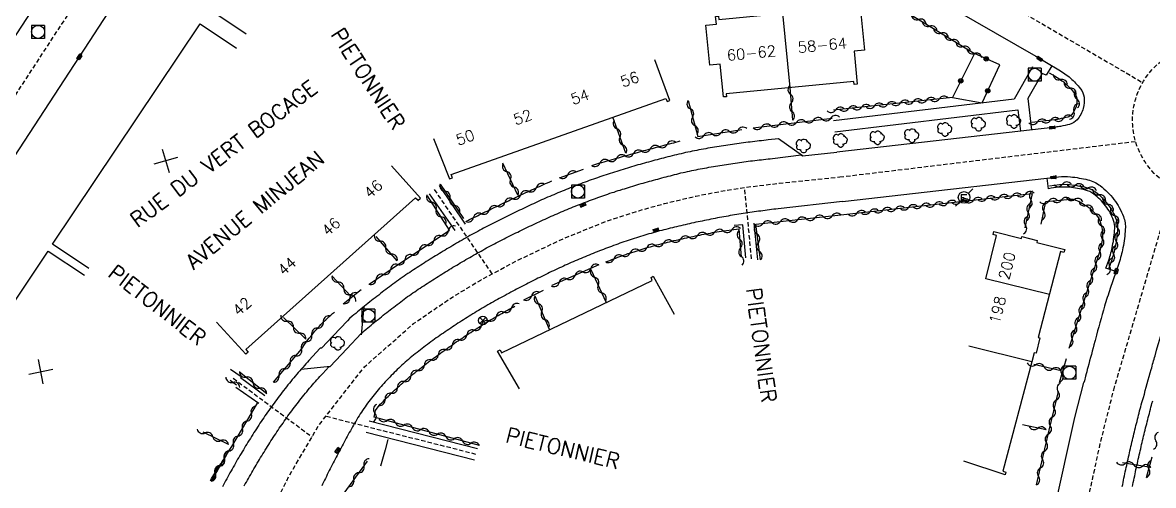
# Model space of a CAD drawing. Header units: millimetres. Extents: x 79000 to 80002, y 144000 to 145000.
# Drawn here: x 79216.1 to 79346.2, y 144782 to 144835.3 of the extents above; entities that cross this region are included whole.
import ezdxf
from ezdxf.enums import TextEntityAlignment as Align

# ---------------------------------------------------------------- set-up
doc = ezdxf.new("R2010")
doc.units = ezdxf.units.MM
doc.linetypes.add('DASHED', pattern=[0.75, 0.5, -0.25])
doc.layers.get('0').update_dxf_attribs({"linetype": 'CONTINUOUS'})
for name, color, linetype in [('W0001', 6, 'DASHED'), ('W0008', 7, 'CONTINUOUS'), ('W0100', 7, 'CONTINUOUS'), ('W0300', 7, 'CONTINUOUS'), ('W0310', 3, 'CONTINUOUS'), ('W0322', 7, 'CONTINUOUS'), ('W0400', 7, 'CONTINUOUS'), ('W0420', 7, 'CONTINUOUS'), ('W0469', 7, 'CONTINUOUS'), ('W0471', 7, 'CONTINUOUS'), ('W0989', 7, 'CONTINUOUS'), ('W0991', 7, 'CONTINUOUS'), ('W1102', 7, 'CONTINUOUS')]:
    doc.layers.add(name, color=color, linetype=linetype)
doc.styles.get("Standard").update_dxf_attribs({"font": 'romans.shx', "width": 0.85})

# ---------------------------------------------------------------- blocks, each defined once
blk = doc.blocks.new('T300')
for p, q in [((-0.8, 0.51), (-0.86, 0.34)), ((-0.86, 0.34), (-0.86, 0.17)), ((-0.86, 0.17), (-0.74, 0.06)), ((-0.69, 0.63), (-0.8, 0.51)), ((-0.8, -0.06), (-0.74, 0.06)), ((-0.74, 0.06), (-0.69, 0.11)), ((-0.57, 0.69), (-0.69, 0.63)), ((-0.46, 0.69), (-0.57, 0.69)), ((-0.29, 0.63), (-0.46, 0.69)), ((-0.29, 0.63), (-0.17, 0.74)), ((-0.23, 0.57), (-0.29, 0.63)), ((-0.17, 0.74), (-0.06, 0.8)), ((-0.06, 0.8), (0.06, 0.8)), ((0.06, 0.8), (0.23, 0.74)), ((0.23, 0.74), (0.34, 0.63)), ((0.34, 0.63), (0.4, 0.51)), ((0.46, 0.46), (0.34, 0.46)), ((0.4, 0.51), (0.4, 0.46)), ((0.57, 0.4), (0.46, 0.46)), ((0.57, 0.4), (0.69, 0.29)), ((0.69, 0.29), (0.74, 0.17)), ((0.74, 0.06), (0.69, -0.17)), ((0.74, 0.17), (0.74, 0.06)), ((-0.8, -0.17), (-0.8, -0.06)), ((-0.8, -0.23), (-0.8, -0.17)), ((-0.74, -0.34), (-0.8, -0.23)), ((-0.69, -0.4), (-0.74, -0.34)), ((-0.51, -0.46), (-0.69, -0.4)), ((-0.4, -0.46), (-0.51, -0.46)), ((-0.4, -0.46), (-0.34, -0.46)), ((-0.34, -0.46), (-0.34, -0.4)), ((-0.34, -0.51), (-0.34, -0.46)), ((-0.29, -0.63), (-0.34, -0.51)), ((-0.17, -0.74), (-0.29, -0.63)), ((-0.06, -0.8), (-0.17, -0.74)), ((0.06, -0.8), (-0.06, -0.8)), ((0.17, -0.74), (0.06, -0.8)), ((0.23, -0.69), (0.17, -0.74)), ((0.29, -0.46), (0.23, -0.46)), ((0.29, -0.63), (0.23, -0.69)), ((0.46, -0.4), (0.29, -0.46)), ((0.34, -0.51), (0.29, -0.63)), ((0.34, -0.51), (0.34, -0.46)), ((0.57, -0.34), (0.46, -0.4)), ((0.63, -0.29), (0.57, -0.34)), ((0.69, -0.17), (0.63, -0.29))]:
    blk.add_line(p, q)
blk = doc.blocks.new('T420')
for p, q in [((0.75, 0.75), (-0.75, 0.75)), ((-0.75, 0.75), (-0.75, -0.75)), ((0.75, 0.75), (0.75, -0.75)), ((0.75, -0.75), (-0.75, -0.75))]:
    blk.add_line(p, q)
blk.add_ellipse((0, 0), major_axis=(-0.53, 0.53), ratio=1, start_param=3.926991, end_param=10.210176)
blk = doc.blocks.new('T400')
for p, q in [((-0.15, 0.3), (0.15, 0.3)), ((-0.15, -0.25), (-0.15, 0.3)), ((-0.15, 0.15), (0.15, 0.15)), ((-0.15, 0), (0.15, 0)), ((0.15, 0.3), (0.15, -0.25)), ((-0.15, -0.15), (0.15, -0.15)), ((-0.15, -0.25), (-0.15, -0.3)), ((-0.15, -0.3), (0.15, -0.3)), ((0.15, -0.3), (0.15, -0.25))]:
    blk.add_line(p, q)
blk = doc.blocks.new('t310o')
at = {"color": 0, "linetype": 'Continuous'}
for centre, start, end in [((-0.5, 0.38), 216.8699, 323.1304), ((0.5, -0.37), 36.8699, 143.1303)]:
    blk.add_arc(centre, 0.625, start, end, dxfattribs=at)
blk = doc.blocks.new('t322o')
at = {"color": 0, "linetype": 'Continuous'}
for radius in [0.25, 0.15]:
    blk.add_circle((0, 0), radius, dxfattribs=at)
blk = doc.blocks.new('T471')
for p, q in [((-0.333334, 0.333334), (-0.333334, -0.333334)), ((-0.333334, 0.333334), (0.333334, 0.333334)), ((-0.333334, 0), (0, 0)), ((0.500001, 0.500001), (1.000002, 1.000002)), ((-0.500001, -0.500001), (-1.000002, -1.000002)), ((-0.333334, -0.333334), (0.333334, -0.333334))]:
    blk.add_line(p, q)
blk.add_ellipse((0, 0), major_axis=(0.471405, 0.471405), ratio=1, start_param=5.4977871438, end_param=11.780972451)
blk = doc.blocks.new('t991o')
at = {"color": 0, "linetype": 'Continuous'}
for p, q in [((-1, 1), (1, -1)), ((-1, -1), (1, 1))]:
    blk.add_line(p, q, dxfattribs=at)
blk = doc.blocks.new('T469')
at = {"color": 0, "linetype": 'Continuous', "flags": 128}
for points in [[(-0.35, 0.35), (0.35, -0.35)], [(-0.35, -0.35), (0.35, 0.35)]]:
    blk.add_lwpolyline(points, dxfattribs=at)
at = {"color": 0, "linetype": 'Continuous'}
blk.add_circle((0, 0), 0.5, dxfattribs=at)

msp = doc.modelspace()

# ---------------------------------------------------------------- linework, layer by layer
at = {"layer": 'W0001', "flags": 128}
for points in [[(79037.53, 145000), (79047.6, 144995.46), (79060.7, 144989.26), (79074.22, 144982.41), (79087.14, 144975.33), (79106.09, 144965.33), (79124.15, 144955.95), (79132.71, 144951.67), (79143.51, 144945.92), (79154.76, 144939.46), (79168.75, 144931.58), (79173.26, 144928.84), (79177.78, 144924.68), (79179.99, 144922.64), (79186.37, 144919.28), (79232.36, 144893.3), (79298.48, 144855.44), (79317.96, 144844.2), (79344.94, 144828.42)], [(79310.09, 144817.55), (79344.12, 144821.65)], [(79332.55, 144666.84), (79302.42, 144670.69), (79297.67, 144671.22), (79292.64, 144672.11), (79288.87, 144673.08), (79284.94, 144674.27), (79281.65, 144675.47), (79277.13, 144677.44), (79273.36, 144679.48), (79268.93, 144682.32), (79264.32, 144685.59), (79261.35, 144687.92), (79259.1, 144689.88), (79256.87, 144691.99), (79254.14, 144694.82), (79251.93, 144697.77), (79250.84, 144699.29), (79249.49, 144701.21), (79247.09, 144705.63), (79245.5, 144708.74), (79244.31, 144711.27), (79243.29, 144713.6), (79241.87, 144717.02), (79240.58, 144720.4), (79239.5, 144723.53), (79238.72, 144726.04), (79237.77, 144729.69), (79237.1, 144734.04), (79236.6, 144737.91), (79236.29, 144741.6), (79236.31, 144748.15), (79236.83, 144755.13), (79237.74, 144759.95), (79240.23, 144768.73), (79243.23, 144776.11), (79246.73, 144783.05), (79250.17, 144788.94), (79255.44, 144795.68), (79261.07, 144800.67), (79265.38, 144803.61), (79268.8, 144805.68), (79273, 144807.93), (79278.29, 144810.45), (79283.18, 144812.42), (79286.99, 144813.67), (79289.96, 144814.49), (79293.56, 144815.35), (79296.29, 144815.88), (79300.04, 144816.46), (79303.15, 144816.83), (79310.09, 144817.55)], [(79263.46, 144816.09), (79270.1, 144806.38)], [(79299.96, 144808.12), (79299.16, 144816.33)], [(79341.61, 144793.03), (79348.45, 144816.35)], [(79240.34, 144794.37), (79249.4, 144787.63)], [(79347.16, 144651.29), (79347.56, 144646.41), (79347.56, 144646.33), (79347.55, 144646.13), (79347.55, 144645.93), (79347.54, 144645.74), (79347.53, 144645.54), (79347.51, 144645.35), (79347.49, 144645.15), (79347.47, 144644.96), (79347.45, 144644.76), (79347.42, 144644.57), (79347.39, 144644.37), (79347.35, 144644.17), (79347.31, 144643.96), (79347.27, 144643.74), (79347.23, 144643.54), (79347.19, 144643.34), (79347.14, 144643.16), (79347.1, 144642.99), (79347.05, 144642.83), (79347.01, 144642.68), (79346.96, 144642.54), (79346.91, 144642.4), (79346.86, 144642.28), (79346.81, 144642.16), (79346.74, 144642.02), (79346.67, 144641.88), (79346.6, 144641.74), (79346.52, 144641.61), (79346.44, 144641.48), (79346.35, 144641.35), (79346.26, 144641.22), (79346.17, 144641.09), (79346.07, 144640.97), (79345.97, 144640.85), (79345.87, 144640.73), (79345.65, 144640.49), (79344.34, 144638.86), (79344.18, 144638.67), (79343.95, 144638.38), (79343.72, 144638.07), (79343.51, 144637.76), (79343.31, 144637.45), (79343.12, 144637.12), (79342.94, 144636.79), (79342.78, 144636.45), (79342.63, 144636.1), (79342.49, 144635.75), (79342.36, 144635.39), (79342.25, 144635.03), (79342.14, 144634.63), (79342.06, 144634.23), (79341.98, 144633.81), (79341.93, 144633.4), (79341.85, 144632.35), (79341.71, 144632.95), (79341.61, 144633.31), (79341.49, 144633.67), (79341.37, 144634.02), (79341.23, 144634.37), (79341.08, 144634.71), (79340.91, 144635.05), (79340.74, 144635.38), (79340.55, 144635.7), (79340.35, 144636.01), (79340.15, 144636.32), (79339.93, 144636.61), (79339.71, 144636.9), (79339.47, 144637.18), (79339.22, 144637.46), (79338.97, 144637.72), (79338.71, 144637.98), (79338.43, 144638.23), (79338.25, 144638.38), (79336.81, 144639.71), (79336.64, 144639.87), (79336.5, 144640), (79336.36, 144640.14), (79336.22, 144640.28), (79336.09, 144640.42), (79335.96, 144640.57), (79335.83, 144640.71), (79335.71, 144640.86), (79335.58, 144641.01), (79335.46, 144641.17), (79335.35, 144641.32), (79335.23, 144641.49), (79335.11, 144641.65), (79335, 144641.82), (79334.89, 144641.99), (79334.79, 144642.15), (79334.69, 144642.31), (79334.6, 144642.46), (79334.52, 144642.62), (79334.44, 144642.77), (79334.37, 144642.91), (79334.3, 144643.06), (79334.24, 144643.2), (79334.19, 144643.34), (79334.13, 144643.49), (79334.09, 144643.63), (79334.04, 144643.78), (79334, 144643.93), (79333.96, 144644.08), (79333.93, 144644.23), (79333.9, 144644.39), (79333.87, 144644.54), (79333.85, 144644.69), (79333.83, 144644.85), (79333.81, 144645), (79333.79, 144645.25), (79332.35, 144659.53), (79332.36, 144665.3), (79332.5, 144666.68), (79332.77, 144667.47), (79333.07, 144667.97), (79333.61, 144668.81), (79337.74, 144675.65), (79337.11, 144682.43), (79336.63, 144687.43), (79336.05, 144693.43), (79335.67, 144697.46), (79335.42, 144700.71), (79335.17, 144704.4), (79334.96, 144707.9), (79334.77, 144711.4), (79334.52, 144716.97), (79334.32, 144723.66), (79334.22, 144730.77), (79334.22, 144732.12), (79334.14, 144739.35), (79334.64, 144745.54), (79335.19, 144754.35), (79335.61, 144758.41), (79336.41, 144765.11), (79336.92, 144769.02), (79337.56, 144773.62), (79338.19, 144777.84), (79338.87, 144781.38), (79340.12, 144787.09), (79341.61, 144793.03)], [(79268.26, 144785.61), (79250.98, 144789.98)]]:
    msp.add_lwpolyline(points, dxfattribs=at)
at = {"layer": 'W0001'}
msp.add_lwpolyline([(79207.09, 144814.39), (79221.08, 144835.85), (79233.74, 144855.27)], dxfattribs=at)
at = {"layer": 'W0001', "flags": 128}
msp.add_lwpolyline([(79348.75, 144816.2, -1), (79356.22, 144831.93, -1), (79348.75, 144816.2, -1)], format="xyb", dxfattribs=at)
at = {"layer": 'W0008', "flags": 128}
for points in [[(79260.79, 144873.05), (79294.96, 144853.15), (79332.66, 144831.45), (79335.31, 144829.88, -0.046981), (79336.63, 144828.93, -0.045476), (79337.78, 144827.71, -0.133075), (79338.2, 144826.75, -0.106092), (79338.1, 144825.44, -0.106039), (79337.4, 144824.14, -0.157974), (79336.54, 144823.61, -0.010695), (79335.5, 144823.38, -0.020254), (79334.94, 144823.29), (79309.77, 144820.4)], [(79310.41, 144814.71), (79335.25, 144817.56, -0.053679), (79336.63, 144817.57, -0.03604), (79338.65, 144817.22, -0.100645), (79340.05, 144816.55, -0.069787), (79341.63, 144814.97, -0.069977), (79342.73, 144812.99, -0.109307), (79342.94, 144811.54, -0.030139), (79342.67, 144809.41, -0.034608), (79342.19, 144807.59), (79341.21, 144804.7, 0.010536), (79340.56, 144802.67, 0.005676), (79339.5, 144798.87, 0.000604), (79339.43, 144798.61, 0.000053), (79338.64, 144795.63, 0.001982), (79338.37, 144794.61, 0.000342), (79338.19, 144793.9, 0.000342)], [(79345.02, 144792.15, -0.001187), (79345.92, 144795.39, -0.002437), (79346.36, 144796.97, -0.000156), (79347.84, 144802.09, -0.001425)]]:
    msp.add_lwpolyline(points, format="xyb", dxfattribs=at)
at = {"layer": 'W0008'}
for points in [[(79210.54, 144826.56), (79230.73, 144857.52)], [(79212.29, 144815.48), (79222.65, 144831.38), (79236.74, 144853.02)], [(79334.5, 144830.36), (79333.85, 144829.26), (79333.38, 144829.48), (79331.72, 144826.6), (79332.16, 144822.97)], [(79309.52, 144822.75), (79330.57, 144825.3), (79330.87, 144822.82)]]:
    msp.add_lwpolyline(points, dxfattribs=at)
at = {"layer": 'W0008', "flags": 128}
for points in [[(79332.28, 144830.23), (79330.17, 144826.52), (79309.37, 144824.01)], [(79305.81, 144819.98), (79303.04, 144821.93), (79301.88, 144821.81), (79301.62, 144821.78), (79301.36, 144821.75), (79301.1, 144821.73), (79300.84, 144821.7), (79300.59, 144821.67), (79300.33, 144821.64), (79300.07, 144821.61), (79299.81, 144821.57), (79299.56, 144821.54), (79299.3, 144821.51), (79299.04, 144821.47), (79298.78, 144821.44), (79298.53, 144821.41), (79298.27, 144821.37), (79298.01, 144821.33), (79297.75, 144821.3), (79297.5, 144821.26), (79297.24, 144821.22), (79296.98, 144821.18), (79296.73, 144821.14), (79296.47, 144821.1), (79296.22, 144821.06), (79295.96, 144821.02), (79295.7, 144820.98), (79295.45, 144820.93), (79295.19, 144820.89), (79294.93, 144820.85), (79294.68, 144820.8), (79294.42, 144820.76), (79294.17, 144820.71), (79293.91, 144820.66), (79293.65, 144820.61), (79293.4, 144820.56), (79293.14, 144820.51), (79292.88, 144820.46), (79292.62, 144820.4), (79292.37, 144820.35), (79292.11, 144820.29), (79291.85, 144820.23), (79291.59, 144820.18), (79291.33, 144820.11), (79291.08, 144820.05), (79290.82, 144819.99), (79290.56, 144819.92), (79290.32, 144819.86), (79290.07, 144819.79), (79289.83, 144819.73), (79289.58, 144819.67), (79289.34, 144819.6), (79289.09, 144819.54), (79288.85, 144819.47), (79288.6, 144819.4), (79288.36, 144819.34), (79288.11, 144819.27), (79287.87, 144819.2), (79287.63, 144819.14), (79287.38, 144819.07), (79287.14, 144819), (79286.89, 144818.93), (79286.65, 144818.86), (79286.4, 144818.79), (79286.16, 144818.72), (79285.91, 144818.64), (79285.67, 144818.57), (79285.42, 144818.5), (79285.18, 144818.42), (79284.94, 144818.35), (79284.69, 144818.27), (79284.45, 144818.2), (79284.2, 144818.12), (79283.96, 144818.04), (79283.71, 144817.96), (79283.47, 144817.88), (79283.23, 144817.8), (79282.98, 144817.72), (79282.74, 144817.64), (79282.5, 144817.56), (79282.25, 144817.47), (79282.01, 144817.39), (79281.77, 144817.3), (79281.52, 144817.22), (79281.28, 144817.13), (79281.04, 144817.04), (79280.8, 144816.95), (79280.55, 144816.86), (79280.31, 144816.77), (79280.07, 144816.67), (79279.83, 144816.58), (79279.59, 144816.49), (79279.35, 144816.39), (79279.11, 144816.3), (79278.87, 144816.2), (79278.63, 144816.11), (79278.4, 144816.01), (79278.16, 144815.91), (79277.92, 144815.81), (79277.68, 144815.71), (79277.45, 144815.61), (79277.21, 144815.51), (79276.97, 144815.41), (79276.74, 144815.31), (79276.5, 144815.21), (79276.27, 144815.1), (79276.03, 144815), (79275.8, 144814.9), (79275.57, 144814.79), (79275.33, 144814.69), (79275.1, 144814.58), (79274.87, 144814.47), (79274.63, 144814.37), (79274.4, 144814.26), (79274.17, 144814.15), (79273.94, 144814.04), (79273.71, 144813.93), (79273.48, 144813.82), (79273.25, 144813.71), (79273.02, 144813.6), (79272.79, 144813.49), (79272.56, 144813.38), (79272.33, 144813.27), (79272.1, 144813.15), (79271.87, 144813.04), (79271.64, 144812.93), (79271.41, 144812.81), (79271.18, 144812.7), (79270.96, 144812.58), (79270.73, 144812.47), (79270.5, 144812.35), (79270.28, 144812.23), (79270.05, 144812.12), (79269.82, 144812), (79269.6, 144811.88), (79269.37, 144811.76), (79269.14, 144811.65), (79268.92, 144811.53), (79268.69, 144811.41), (79268.47, 144811.29), (79268.24, 144811.16), (79268.02, 144811.04), (79267.79, 144810.92), (79267.57, 144810.8), (79267.34, 144810.67), (79267.12, 144810.55), (79266.9, 144810.42), (79266.68, 144810.29), (79266.46, 144810.17), (79266.24, 144810.04), (79266.02, 144809.91), (79265.8, 144809.78), (79265.58, 144809.65), (79265.36, 144809.52), (79265.14, 144809.39), (79264.92, 144809.26), (79264.7, 144809.13), (79264.49, 144809), (79264.27, 144808.87), (79264.05, 144808.74), (79263.84, 144808.6), (79263.62, 144808.47), (79263.41, 144808.34), (79263.19, 144808.2), (79262.98, 144808.07), (79262.76, 144807.93), (79262.55, 144807.8), (79262.34, 144807.66), (79262.12, 144807.53), (79261.91, 144807.39), (79261.7, 144807.25), (79261.49, 144807.12), (79261.28, 144806.98), (79261.06, 144806.84), (79260.85, 144806.7), (79260.64, 144806.57), (79260.43, 144806.43), (79260.21, 144806.28), (79259.99, 144806.13), (79259.77, 144805.98), (79259.55, 144805.83), (79259.34, 144805.67), (79259.13, 144805.52), (79258.92, 144805.37), (79258.71, 144805.22), (79258.5, 144805.06), (79258.3, 144804.91), (79258.1, 144804.76), (79257.89, 144804.6), (79257.68, 144804.44), (79257.48, 144804.28), (79257.27, 144804.12), (79257.07, 144803.96), (79256.86, 144803.8), (79256.66, 144803.64), (79256.45, 144803.48), (79256.25, 144803.32), (79256.04, 144803.16), (79255.84, 144803), (79255.64, 144802.83), (79255.43, 144802.67), (79255.23, 144802.51), (79255.03, 144802.34), (79254.83, 144802.18), (79254.63, 144802.01), (79254.43, 144801.84), (79254.23, 144801.68), (79254.03, 144801.51), (79253.72, 144801.25), (79253.49, 144801), (79251.82, 144799.25), (79250.51, 144797.84), (79250.34, 144797.83), (79249.05, 144796.41), (79248.88, 144796.22), (79248.7, 144796.03), (79248.52, 144795.83), (79248.35, 144795.63), (79248.17, 144795.43), (79247.99, 144795.23), (79247.82, 144795.03), (79247.65, 144794.83), (79247.47, 144794.63), (79247.3, 144794.42), (79247.13, 144794.22), (79246.96, 144794.01), (79246.8, 144793.81), (79246.63, 144793.6), (79246.46, 144793.39), (79246.3, 144793.18), (79246.13, 144792.97), (79245.97, 144792.76), (79245.81, 144792.55), (79245.65, 144792.34), (79245.5, 144792.14), (79245.34, 144791.93), (79245.19, 144791.72), (79245.04, 144791.51), (79244.88, 144791.31), (79244.73, 144791.1), (79244.58, 144790.89), (79244.43, 144790.67), (79244.29, 144790.46), (79244.14, 144790.25), (79243.99, 144790.04), (79243.85, 144789.83), (79243.7, 144789.61), (79243.56, 144789.4), (79243.42, 144789.19), (79243.28, 144788.97), (79243.14, 144788.76), (79243, 144788.54), (79242.86, 144788.32), (79242.72, 144788.11), (79242.58, 144787.89), (79242.45, 144787.67), (79242.31, 144787.45), (79242.17, 144787.24), (79242.04, 144787.02), (79241.91, 144786.8), (79241.77, 144786.58), (79241.64, 144786.36), (79241.51, 144786.14), (79241.37, 144785.92), (79241.24, 144785.7), (79241.11, 144785.48), (79240.98, 144785.26), (79240.85, 144785.04), (79240.72, 144784.81), (79240.59, 144784.59), (79240.47, 144784.37), (79240.34, 144784.14), (79240.21, 144783.92), (79240.09, 144783.7), (79239.96, 144783.47), (79239.84, 144783.25), (79239.71, 144783.02), (79239.59, 144782.8), (79239.46, 144782.57), (79239.34, 144782.35), (79239.22, 144782.12), (79239.1, 144781.89)], [(79241.61, 144781.98), (79241.73, 144782.2), (79241.85, 144782.42), (79241.98, 144782.64), (79242.1, 144782.85), (79242.22, 144783.07), (79242.35, 144783.29), (79242.47, 144783.51), (79242.6, 144783.73), (79242.72, 144783.94), (79242.85, 144784.16), (79242.98, 144784.38), (79243.11, 144784.59), (79243.23, 144784.81), (79243.36, 144785.02), (79243.49, 144785.24), (79243.62, 144785.45), (79243.75, 144785.67), (79243.89, 144785.88), (79244.02, 144786.1), (79244.15, 144786.31), (79244.28, 144786.52), (79244.42, 144786.73), (79244.55, 144786.94), (79244.68, 144787.15), (79244.82, 144787.36), (79244.95, 144787.57), (79245.09, 144787.78), (79245.23, 144787.99), (79245.36, 144788.2), (79245.5, 144788.4), (79245.64, 144788.61), (79245.78, 144788.82), (79245.92, 144789.02), (79246.07, 144789.22), (79246.21, 144789.43), (79246.35, 144789.63), (79246.5, 144789.83), (79246.64, 144790.04), (79246.79, 144790.24), (79246.93, 144790.44), (79247.08, 144790.64), (79247.23, 144790.84), (79247.38, 144791.04), (79247.53, 144791.24), (79247.69, 144791.44), (79247.84, 144791.64), (79248, 144791.84), (79248.16, 144792.04), (79248.32, 144792.24), (79248.48, 144792.44), (79248.64, 144792.64), (79248.8, 144792.83), (79248.96, 144793.03), (79249.13, 144793.23), (79249.29, 144793.42), (79249.46, 144793.61), (79249.63, 144793.81), (79249.8, 144794), (79249.97, 144794.19), (79250.14, 144794.38), (79250.31, 144794.57), (79250.48, 144794.76), (79250.65, 144794.94), (79251.34, 144795.7), (79251.48, 144795.71), (79253.39, 144797.76), (79255.07, 144799.52), (79255.23, 144799.69), (79255.42, 144799.85), (79255.62, 144800.01), (79255.81, 144800.18), (79256.01, 144800.34), (79256.21, 144800.5), (79256.4, 144800.66), (79256.6, 144800.82), (79256.8, 144800.99), (79257, 144801.15), (79257.2, 144801.31), (79257.39, 144801.46), (79257.59, 144801.62), (79257.79, 144801.78), (79257.99, 144801.94), (79258.19, 144802.1), (79258.4, 144802.25), (79258.6, 144802.41), (79258.8, 144802.56), (79259, 144802.72), (79259.2, 144802.87), (79259.41, 144803.03), (79259.6, 144803.18), (79259.8, 144803.33), (79260, 144803.47), (79260.2, 144803.62), (79260.4, 144803.77), (79260.6, 144803.91), (79260.8, 144804.06), (79261.01, 144804.2), (79261.21, 144804.34), (79261.42, 144804.48), (79261.62, 144804.62), (79261.83, 144804.75), (79262.04, 144804.89), (79262.25, 144805.03), (79262.46, 144805.16), (79262.66, 144805.3), (79262.87, 144805.43), (79263.08, 144805.57), (79263.29, 144805.7), (79263.5, 144805.83), (79263.71, 144805.97), (79263.92, 144806.1), (79264.13, 144806.23), (79264.34, 144806.37), (79264.55, 144806.5), (79264.76, 144806.63), (79264.98, 144806.76), (79265.19, 144806.89), (79265.4, 144807.02), (79265.61, 144807.15), (79265.82, 144807.28), (79266.04, 144807.41), (79266.25, 144807.53), (79266.46, 144807.66), (79266.68, 144807.79), (79266.89, 144807.91), (79267.11, 144808.04), (79267.32, 144808.16), (79267.54, 144808.29), (79267.75, 144808.41), (79267.97, 144808.54), (79268.19, 144808.66), (79268.4, 144808.78), (79268.62, 144808.9), (79268.84, 144809.02), (79269.06, 144809.14), (79269.27, 144809.26), (79269.49, 144809.38), (79269.71, 144809.49), (79269.93, 144809.61), (79270.15, 144809.73), (79270.38, 144809.85), (79270.6, 144809.96), (79270.82, 144810.08), (79271.04, 144810.19), (79271.27, 144810.31), (79271.49, 144810.42), (79271.71, 144810.54), (79271.94, 144810.65), (79272.16, 144810.76), (79272.38, 144810.88), (79272.61, 144810.99), (79272.83, 144811.1), (79273.06, 144811.21), (79273.28, 144811.32), (79273.51, 144811.43), (79273.73, 144811.54), (79273.96, 144811.65), (79274.18, 144811.76), (79274.41, 144811.87), (79274.64, 144811.97), (79274.86, 144812.08), (79275.09, 144812.19), (79275.32, 144812.29), (79275.54, 144812.4), (79275.77, 144812.5), (79276, 144812.61), (79276.23, 144812.71), (79276.46, 144812.81), (79276.68, 144812.92), (79276.91, 144813.02), (79277.14, 144813.12), (79277.37, 144813.22), (79277.6, 144813.32), (79277.83, 144813.42), (79278.06, 144813.52), (79278.29, 144813.62), (79278.52, 144813.71), (79278.75, 144813.81), (79278.99, 144813.91), (79279.22, 144814), (79279.45, 144814.1), (79279.68, 144814.19), (79279.92, 144814.29), (79280.15, 144814.38), (79280.38, 144814.47), (79280.62, 144814.56), (79280.85, 144814.65), (79281.08, 144814.74), (79281.32, 144814.83), (79281.55, 144814.92), (79281.79, 144815.01), (79282.02, 144815.09), (79282.26, 144815.18), (79282.49, 144815.26), (79282.73, 144815.34), (79282.96, 144815.43), (79283.2, 144815.51), (79283.44, 144815.59), (79283.67, 144815.67), (79283.91, 144815.75), (79284.15, 144815.82), (79284.38, 144815.9), (79284.62, 144815.98), (79284.86, 144816.05), (79285.1, 144816.13), (79285.33, 144816.2), (79285.57, 144816.28), (79285.81, 144816.35), (79286.05, 144816.42), (79286.29, 144816.49), (79286.53, 144816.57), (79286.77, 144816.64), (79287.01, 144816.71), (79287.25, 144816.78), (79287.49, 144816.84), (79287.73, 144816.91), (79287.97, 144816.98), (79288.21, 144817.05), (79288.45, 144817.11), (79288.69, 144817.18), (79288.93, 144817.25), (79289.17, 144817.31), (79289.41, 144817.38), (79289.65, 144817.44), (79289.89, 144817.51), (79290.14, 144817.57), (79290.38, 144817.63), (79290.62, 144817.7), (79290.86, 144817.76), (79291.1, 144817.82), (79291.35, 144817.89), (79291.59, 144817.95), (79291.84, 144818.01), (79292.09, 144818.06), (79292.33, 144818.12), (79292.58, 144818.18), (79292.82, 144818.23), (79293.07, 144818.28), (79293.32, 144818.34), (79293.57, 144818.39), (79293.81, 144818.44), (79294.06, 144818.48), (79294.31, 144818.53), (79294.56, 144818.58), (79294.81, 144818.62), (79295.06, 144818.67), (79295.31, 144818.71), (79295.56, 144818.75), (79295.81, 144818.8), (79296.06, 144818.84), (79296.31, 144818.88), (79296.56, 144818.92), (79296.81, 144818.96), (79297.06, 144819), (79297.31, 144819.04), (79297.56, 144819.08), (79297.82, 144819.11), (79298.07, 144819.15), (79298.32, 144819.19), (79298.57, 144819.22), (79298.82, 144819.26), (79299.07, 144819.29), (79299.32, 144819.33), (79299.58, 144819.36), (79299.83, 144819.39), (79300.08, 144819.42), (79300.33, 144819.45), (79300.59, 144819.49), (79300.84, 144819.51), (79301.09, 144819.54), (79301.34, 144819.57), (79301.59, 144819.6), (79301.85, 144819.63), (79302.1, 144819.65), (79302.35, 144819.68), (79305.66, 144820.09), (79305.81, 144819.98), (79309.77, 144820.4)], [(79264.01, 144816.57), (79267.03, 144812.1)], [(79310.41, 144814.71), (79303.01, 144813.89), (79302.76, 144813.86), (79302.51, 144813.83), (79302.26, 144813.8), (79302.01, 144813.77), (79301.76, 144813.73), (79301.51, 144813.7), (79301.26, 144813.67), (79301.01, 144813.63), (79300.76, 144813.6), (79300.51, 144813.57), (79300.26, 144813.53), (79300.01, 144813.49), (79299.76, 144813.46), (79299.51, 144813.42), (79299.26, 144813.38), (79299.01, 144813.34), (79298.76, 144813.3), (79298.51, 144813.26), (79298.26, 144813.22), (79298.01, 144813.18), (79297.76, 144813.14), (79297.51, 144813.1), (79297.27, 144813.05), (79297.02, 144813.01), (79296.77, 144812.96), (79296.52, 144812.92), (79296.27, 144812.87), (79296.02, 144812.83), (79295.78, 144812.78), (79295.53, 144812.73), (79295.28, 144812.68), (79295.03, 144812.63), (79294.79, 144812.58), (79294.54, 144812.53), (79294.29, 144812.48), (79294.05, 144812.43), (79293.8, 144812.38), (79293.55, 144812.33), (79293.31, 144812.27), (79293.06, 144812.22), (79292.81, 144812.16), (79292.57, 144812.11), (79292.32, 144812.05), (79292.08, 144812), (79291.83, 144811.94), (79291.58, 144811.88), (79291.34, 144811.82), (79291.09, 144811.76), (79290.85, 144811.7), (79290.6, 144811.64), (79290.36, 144811.58), (79290.11, 144811.52), (79289.87, 144811.46), (79289.62, 144811.39), (79289.38, 144811.33), (79289.13, 144811.26), (79288.89, 144811.2), (79288.65, 144811.13), (79288.4, 144811.06), (79288.16, 144811), (79287.92, 144810.93), (79287.68, 144810.85), (79287.44, 144810.78), (79287.19, 144810.71), (79286.95, 144810.63), (79286.71, 144810.56), (79286.47, 144810.48), (79286.23, 144810.4), (79286, 144810.32), (79285.76, 144810.24), (79285.52, 144810.16), (79285.28, 144810.08), (79285.04, 144809.99), (79284.81, 144809.91), (79284.57, 144809.82), (79284.33, 144809.74), (79284.09, 144809.65), (79283.86, 144809.56), (79283.62, 144809.48), (79283.39, 144809.39), (79283.15, 144809.3), (79282.92, 144809.21), (79282.68, 144809.12), (79282.45, 144809.03), (79282.21, 144808.93), (79281.98, 144808.84), (79281.74, 144808.75), (79281.51, 144808.66), (79281.27, 144808.56), (79281.04, 144808.47), (79280.81, 144808.37), (79280.58, 144808.28), (79280.35, 144808.18), (79280.12, 144808.09), (79279.9, 144807.99), (79279.67, 144807.89), (79279.44, 144807.79), (79279.21, 144807.69), (79278.99, 144807.59), (79278.76, 144807.49), (79278.53, 144807.38), (79278.31, 144807.28), (79278.08, 144807.18), (79277.85, 144807.07), (79277.63, 144806.97), (79277.41, 144806.86), (79277.18, 144806.75), (79276.96, 144806.65), (79276.73, 144806.54), (79276.51, 144806.43), (79276.29, 144806.32), (79276.06, 144806.21), (79275.84, 144806.1), (79275.62, 144805.99), (79275.39, 144805.88), (79275.17, 144805.77), (79274.95, 144805.66), (79274.73, 144805.55), (79274.51, 144805.43), (79274.28, 144805.32), (79274.06, 144805.2), (79273.84, 144805.09), (79273.61, 144804.97), (79273.39, 144804.86), (79273.16, 144804.74), (79272.94, 144804.63), (79272.72, 144804.51), (79272.5, 144804.39), (79272.27, 144804.27), (79272.05, 144804.15), (79271.83, 144804.04), (79271.61, 144803.92), (79271.38, 144803.8), (79271.16, 144803.68), (79270.94, 144803.56), (79270.72, 144803.43), (79270.5, 144803.31), (79270.28, 144803.19), (79270.06, 144803.06), (79269.84, 144802.94), (79269.62, 144802.81), (79269.41, 144802.69), (79269.19, 144802.56), (79268.97, 144802.43), (79268.75, 144802.31), (79268.54, 144802.18), (79268.32, 144802.05), (79268.11, 144801.92), (79267.89, 144801.78), (79267.68, 144801.65), (79267.46, 144801.52), (79267.25, 144801.38), (79267.04, 144801.25), (79266.83, 144801.11), (79266.62, 144800.97), (79266.4, 144800.83), (79266.19, 144800.7), (79265.98, 144800.56), (79265.77, 144800.42), (79265.56, 144800.28), (79265.35, 144800.14), (79265.14, 144800), (79264.93, 144799.86), (79264.72, 144799.72), (79264.52, 144799.58), (79264.31, 144799.44), (79264.1, 144799.29), (79263.9, 144799.15), (79263.69, 144799.01), (79263.49, 144798.86), (79263.28, 144798.71), (79263.08, 144798.57), (79262.87, 144798.42), (79262.67, 144798.27), (79262.47, 144798.12), (79262.27, 144797.97), (79262.07, 144797.81), (79261.87, 144797.66), (79261.67, 144797.5), (79261.48, 144797.35), (79261.28, 144797.19), (79261.08, 144797.03), (79260.89, 144796.87), (79260.7, 144796.71), (79260.51, 144796.54), (79260.31, 144796.38), (79260.12, 144796.21), (79259.94, 144796.04), (79259.75, 144795.88), (79259.57, 144795.71), (79259.39, 144795.54), (79259.21, 144795.37), (79259.03, 144795.2), (79258.86, 144795.03), (79258.68, 144794.85), (79258.51, 144794.68), (79258.34, 144794.5), (79258.17, 144794.32), (79258, 144794.15), (79257.83, 144793.97), (79257.67, 144793.78), (79257.5, 144793.6), (79257.34, 144793.42), (79257.18, 144793.23), (79257.02, 144793.04), (79256.86, 144792.85), (79256.7, 144792.66), (79256.55, 144792.47), (79256.39, 144792.28), (79256.24, 144792.09), (79256.09, 144791.89), (79255.94, 144791.69), (79255.79, 144791.49), (79255.65, 144791.29), (79255.5, 144791.09), (79255.36, 144790.88), (79255.22, 144790.68), (79255.08, 144790.47), (79254.95, 144790.26), (79254.82, 144790.05), (79254.69, 144789.84), (79254.56, 144789.63), (79254.43, 144789.41), (79254.3, 144789.2), (79254.18, 144788.98), (79254.06, 144788.77), (79253.93, 144788.55), (79253.81, 144788.33), (79253.69, 144788.12), (79253.57, 144787.9), (79253.45, 144787.68), (79253.34, 144787.46), (79253.22, 144787.24), (79253.1, 144787.02), (79252.98, 144786.8), (79252.87, 144786.58), (79252.75, 144786.36), (79252.63, 144786.14), (79252.51, 144785.93), (79252.4, 144785.71), (79252.28, 144785.49), (79252.17, 144785.27), (79252.05, 144785.05), (79251.94, 144784.84), (79251.83, 144784.62), (79251.71, 144784.4), (79251.6, 144784.18), (79251.49, 144783.96), (79251.38, 144783.74), (79251.27, 144783.52), (79251.16, 144783.3), (79251.05, 144783.07), (79250.95, 144782.85), (79250.84, 144782.63), (79250.73, 144782.41), (79250.62, 144782.19), (79250.52, 144781.97)], [(79265.85, 144811.37), (79262.9, 144815.61)], [(79299.29, 144808.23), (79298.94, 144812.03), (79297.95, 144811.95)], [(79300.2, 144812.24), (79300.63, 144808)], [(79255.35, 144802.62), (79255.06, 144799.37)], [(79240.03, 144795.44), (79241.25, 144794.57), (79241.18, 144794.48), (79243.97, 144792.4)], [(79251.51, 144795.73), (79248.12, 144795.38)], [(79334.81, 144779.31), (79337.13, 144789.86), (79338.19, 144793.9)], [(79243.28, 144791.45), (79240.65, 144793.31)], [(79342.59, 144781.9), (79342.64, 144782.14), (79342.69, 144782.38), (79342.74, 144782.63), (79342.79, 144782.87), (79342.84, 144783.12), (79342.89, 144783.36), (79342.94, 144783.6), (79342.99, 144783.85), (79343.05, 144784.09), (79343.1, 144784.33), (79343.15, 144784.58), (79343.21, 144784.82), (79343.26, 144785.06), (79343.31, 144785.31), (79343.37, 144785.55), (79343.42, 144785.79), (79343.48, 144786.03), (79343.53, 144786.28), (79343.59, 144786.52), (79343.64, 144786.76), (79343.7, 144787), (79343.76, 144787.24), (79343.81, 144787.48), (79343.87, 144787.72), (79343.93, 144787.97), (79343.99, 144788.21), (79344.05, 144788.45), (79344.11, 144788.69), (79344.17, 144788.93), (79344.23, 144789.17), (79344.29, 144789.41), (79344.35, 144789.65), (79344.41, 144789.89), (79344.47, 144790.13), (79344.53, 144790.37), (79344.59, 144790.61), (79344.65, 144790.85), (79344.72, 144791.09), (79344.78, 144791.33), (79344.84, 144791.57), (79344.91, 144791.81), (79345.02, 144792.15)], [(79343.76, 144781.91), (79343.81, 144782.15), (79343.86, 144782.39), (79343.91, 144782.64), (79343.97, 144782.88), (79344.02, 144783.12), (79344.07, 144783.36), (79344.12, 144783.6), (79344.17, 144783.85), (79344.22, 144784.09), (79344.28, 144784.33), (79344.33, 144784.57), (79344.38, 144784.82), (79344.44, 144785.06), (79344.49, 144785.3), (79344.54, 144785.54), (79344.6, 144785.78), (79344.65, 144786.02), (79344.71, 144786.26), (79344.76, 144786.5), (79344.82, 144786.74), (79344.88, 144786.98), (79344.93, 144787.22), (79344.99, 144787.46), (79345.05, 144787.69), (79345.11, 144787.93), (79345.16, 144788.17), (79345.22, 144788.41), (79345.28, 144788.65), (79345.34, 144788.89), (79345.4, 144789.13), (79345.46, 144789.37), (79345.52, 144789.61), (79345.58, 144789.85), (79345.65, 144790.08), (79345.71, 144790.32), (79345.77, 144790.56), (79345.83, 144790.8), (79345.89, 144791.04), (79345.96, 144791.28), (79346.01, 144791.48), (79346.11, 144791.78)], [(79268.43, 144786.26), (79255.96, 144789.42)], [(79268.1, 144784.95), (79255.63, 144788.11)]]:
    msp.add_lwpolyline(points, dxfattribs=at)
at = {"layer": 'W0008'}
msp.add_lwpolyline([(79341.87, 144806.66), (79340.72, 144807.05), (79341.04, 144807.98, 0.034608), (79341.48, 144809.63, 0.030139), (79341.73, 144811.63, 0.109307), (79341.6, 144812.55, 0.069977), (79340.66, 144814.24, 0.069787), (79339.32, 144815.58, 0.100645), (79338.35, 144816.04, 0.03604), (79336.51, 144816.36, 0.072504), (79334.1, 144816.2), (79334.1, 144816.2), (79333.96, 144817.41)], format="xyb", dxfattribs=at)
at = {"layer": 'W0100'}
for points in [[(79241.82, 144834), (79237.66, 144836.78), (79244.63, 144847.23), (79248.79, 144844.45)], [(79223.73, 144807.02), (79219.57, 144809.8), (79236.55, 144835.17), (79240.71, 144832.39)], [(79209.87, 144786.25), (79205.71, 144789.02), (79219.06, 144809.01), (79223.22, 144806.23)]]:
    msp.add_lwpolyline(points, dxfattribs=at)
at = {"layer": 'W0100', "flags": 128}
msp.add_lwpolyline([(79296.35, 144830.54), (79295.16, 144830.43), (79294.71, 144835.03), (79295.91, 144835.14), (79295.82, 144836.02), (79296.17, 144836.05), (79296.21, 144835.7), (79310.9, 144837.12), (79310.86, 144837.47), (79311.21, 144837.5), (79311.3, 144836.62), (79312.49, 144836.74), (79312.93, 144832.14), (79311.74, 144832.02), (79312.1, 144828.24), (79311.75, 144828.21), (79311.72, 144828.56), (79297.03, 144827.14), (79297.06, 144826.79), (79296.72, 144826.76)], close=True, dxfattribs=at)
for points in [[(79263.38, 144821.99), (79265.21, 144817.34), (79265.55, 144817.47), (79265.4, 144817.84), (79290.11, 144826.59), (79290.24, 144826.23), (79290.57, 144826.35), (79288.83, 144831.03)], [(79261.59, 144814.86), (79261.87, 144815.12), (79258.54, 144818.84)], [(79261.31, 144815.16), (79241.8, 144797.68), (79242.05, 144797.37), (79241.79, 144797.13), (79238.42, 144800.83)], [(79261.31, 144815.15), (79261.61, 144814.88)], [(79326.89, 144805.84), (79328.13, 144810.82), (79327.75, 144810.92), (79327.83, 144811.26), (79331.01, 144810.47), (79331.06, 144810.68), (79332.82, 144810.24), (79332.76, 144810.01), (79335.97, 144809.21), (79335.89, 144808.87), (79335.49, 144808.96), (79332.92, 144799.06), (79333.13, 144799.01), (79332.68, 144797.26), (79332.46, 144797.32), (79332.18, 144796.27)], [(79273.25, 144793.15), (79270.75, 144797.48), (79271.03, 144797.65), (79271.2, 144797.3), (79288.54, 144805.62), (79288.4, 144805.97), (79288.65, 144806.11), (79291.07, 144801.74)], [(79332.18, 144796.27), (79328.84, 144783.66), (79329.2, 144783.55), (79329.11, 144783.25), (79324.36, 144784.81)], [(79258.13, 144787.32), (79257.81, 144786.15), (79257.29, 144784.26)]]:
    msp.add_lwpolyline(points, dxfattribs=at)
at = {"layer": 'W0310', "flags": 128}
for points in [[(79308.87, 144841.83), (79312.93, 144839.51), (79325.59, 144831.76)], [(79304.69, 144824.09), (79304.38, 144827.85)], [(79292.65, 144826.36), (79293.77, 144822.21), (79298.85, 144823.02)], [(79323.05, 144826.72), (79309.37, 144825.25)], [(79285.51, 144820.28), (79284.02, 144824.43)], [(79300.14, 144823.21), (79309.24, 144824.34)], [(79281.57, 144818.88), (79281.81, 144818.95), (79282.04, 144819.02), (79282.28, 144819.09), (79282.52, 144819.16), (79282.75, 144819.23), (79282.99, 144819.3), (79283.23, 144819.36), (79283.46, 144819.43), (79283.7, 144819.5), (79283.94, 144819.57), (79284.18, 144819.63), (79284.41, 144819.7), (79284.65, 144819.77), (79284.89, 144819.83), (79285.13, 144819.9), (79285.36, 144819.97), (79285.6, 144820.03), (79285.85, 144820.1), (79286.09, 144820.17), (79286.34, 144820.24), (79286.58, 144820.31), (79286.83, 144820.37), (79287.07, 144820.44), (79287.32, 144820.51), (79287.57, 144820.58), (79287.81, 144820.64), (79288.06, 144820.71), (79288.3, 144820.78), (79288.55, 144820.84), (79288.8, 144820.91), (79289.04, 144820.98), (79289.29, 144821.04), (79289.53, 144821.11), (79289.78, 144821.18), (79290.03, 144821.24), (79290.27, 144821.31), (79290.52, 144821.37), (79290.77, 144821.44), (79291.01, 144821.5), (79291.26, 144821.57), (79291.5, 144821.63), (79291.75, 144821.7)], [(79273.09, 144815.46), (79271.35, 144819.14)], [(79277.88, 144817.46), (79280.61, 144818.46)], [(79267.09, 144812.42), (79267.31, 144812.53), (79267.53, 144812.64), (79267.75, 144812.76), (79267.97, 144812.87), (79268.2, 144812.98), (79268.42, 144813.09), (79268.64, 144813.2), (79268.87, 144813.3), (79269.09, 144813.41), (79269.31, 144813.52), (79269.54, 144813.63), (79269.76, 144813.74), (79269.98, 144813.85), (79270.21, 144813.96), (79270.43, 144814.06), (79270.65, 144814.17), (79270.88, 144814.28), (79271.1, 144814.39), (79271.32, 144814.49), (79271.55, 144814.6), (79271.77, 144814.7), (79271.99, 144814.81), (79272.21, 144814.91), (79272.43, 144815.02), (79272.66, 144815.12), (79272.88, 144815.23), (79273.1, 144815.33), (79273.32, 144815.44), (79273.55, 144815.54), (79273.77, 144815.64), (79273.99, 144815.75), (79274.21, 144815.85), (79274.44, 144815.95), (79274.66, 144816.06), (79274.88, 144816.16), (79275.11, 144816.26), (79275.33, 144816.36), (79275.56, 144816.46), (79275.79, 144816.57), (79276.03, 144816.68), (79276.27, 144816.78), (79276.5, 144816.89), (79276.74, 144816.99), (79276.98, 144817.09)], [(79264.13, 144816.74), (79266.82, 144812.75)], [(79255.96, 144805.19), (79259.45, 144807.6), (79264.83, 144811.17), (79265.23, 144811.44), (79262.67, 144815.37)], [(79310.58, 144813.22), (79332.22, 144815.64), (79331.39, 144811.7)], [(79301, 144808), (79300.43, 144812.1), (79310.58, 144813.22)], [(79259.21, 144807.91), (79256.78, 144810.68)], [(79283.19, 144807.77), (79283.42, 144807.86), (79283.65, 144807.95), (79283.88, 144808.04), (79284.11, 144808.13), (79284.34, 144808.22), (79284.57, 144808.3), (79284.8, 144808.39), (79285.04, 144808.47), (79285.27, 144808.55), (79285.5, 144808.64), (79285.74, 144808.72), (79285.97, 144808.79), (79286.2, 144808.87), (79286.44, 144808.95), (79286.67, 144809.02), (79286.91, 144809.1), (79287.14, 144809.17), (79287.38, 144809.24), (79287.62, 144809.31), (79287.85, 144809.38), (79288.09, 144809.45), (79288.33, 144809.52), (79288.57, 144809.59), (79288.82, 144809.65), (79289.06, 144809.72), (79289.31, 144809.78), (79289.55, 144809.85), (79289.8, 144809.91), (79290.04, 144809.97), (79290.29, 144810.04), (79290.53, 144810.1), (79290.78, 144810.16), (79291.02, 144810.22), (79291.27, 144810.27), (79291.51, 144810.33), (79291.76, 144810.39), (79292.01, 144810.44), (79292.25, 144810.5), (79292.5, 144810.55), (79292.75, 144810.61), (79293, 144810.66), (79293.24, 144810.71), (79293.49, 144810.76), (79293.74, 144810.81), (79293.99, 144810.86), (79294.23, 144810.91), (79294.48, 144810.96), (79294.73, 144811), (79294.98, 144811.05), (79295.23, 144811.09), (79295.48, 144811.14), (79295.73, 144811.18), (79295.98, 144811.22), (79296.23, 144811.26), (79298.48, 144811.58), (79298.77, 144808.31)], [(79282.39, 144807.44), (79277, 144805.04)], [(79281.48, 144806.91), (79283.25, 144803.08)], [(79251.7, 144806.15), (79253.84, 144803.86)], [(79252.98, 144802.96), (79255.05, 144804.61)], [(79273.75, 144803.39), (79276.01, 144804.51)], [(79275.04, 144803.86), (79276.71, 144799.94)], [(79244.97, 144793.92), (79248.18, 144797.73), (79248.33, 144797.95), (79248.48, 144798.16), (79248.62, 144798.37), (79248.78, 144798.58), (79248.93, 144798.79), (79249.09, 144798.99), (79249.25, 144799.19), (79249.41, 144799.39), (79249.57, 144799.59), (79249.74, 144799.79), (79249.91, 144799.99), (79250.08, 144800.18), (79250.25, 144800.37), (79250.43, 144800.56), (79250.61, 144800.75), (79250.8, 144800.94), (79250.99, 144801.12), (79251.18, 144801.3), (79251.37, 144801.48), (79251.57, 144801.65), (79251.77, 144801.82), (79251.98, 144801.99)], [(79268.65, 144786.63), (79256.56, 144789.91), (79256.69, 144790.68), (79257.26, 144791.38), (79257.43, 144791.56), (79257.61, 144791.75), (79257.79, 144791.93), (79257.97, 144792.11), (79258.16, 144792.29), (79258.34, 144792.47), (79258.52, 144792.64), (79258.71, 144792.82), (79258.9, 144792.99), (79259.08, 144793.17), (79259.27, 144793.34), (79259.46, 144793.51), (79259.65, 144793.68), (79259.84, 144793.85), (79260.04, 144794.02), (79260.23, 144794.19), (79260.43, 144794.35), (79260.62, 144794.52), (79260.82, 144794.68), (79261.01, 144794.84), (79261.21, 144794.99), (79261.4, 144795.15), (79261.6, 144795.3), (79261.79, 144795.46), (79261.99, 144795.61), (79262.18, 144795.77), (79262.38, 144795.92), (79262.58, 144796.07), (79262.77, 144796.22), (79262.97, 144796.37), (79263.17, 144796.52), (79263.37, 144796.67), (79263.57, 144796.82), (79263.77, 144796.96), (79263.97, 144797.11), (79264.17, 144797.26), (79264.37, 144797.4), (79264.58, 144797.55), (79264.78, 144797.69), (79264.98, 144797.84), (79265.19, 144797.98), (79265.39, 144798.12), (79265.59, 144798.26), (79265.8, 144798.4), (79266, 144798.55), (79266.21, 144798.69), (79266.41, 144798.83), (79266.62, 144798.97), (79266.83, 144799.1), (79267.03, 144799.24), (79267.24, 144799.38), (79267.45, 144799.52), (79267.66, 144799.66), (79267.86, 144799.79), (79268.07, 144799.93), (79268.28, 144800.06), (79268.48, 144800.19), (79268.69, 144800.33), (79268.9, 144800.46), (79269.11, 144800.59), (79269.32, 144800.72), (79269.53, 144800.85), (79269.74, 144800.97), (79269.95, 144801.1), (79270.16, 144801.23), (79270.37, 144801.35), (79270.59, 144801.48), (79270.8, 144801.6), (79271.01, 144801.72), (79271.23, 144801.84), (79271.44, 144801.96), (79271.66, 144802.08), (79271.87, 144802.2), (79272.09, 144802.32), (79272.3, 144802.44), (79272.52, 144802.55), (79272.74, 144802.67)], [(79248.7, 144798.88), (79246.12, 144801.36)], [(79335.38, 144793.9), (79336.17, 144796.64)], [(79241.07, 144795.13), (79244.19, 144792.6)], [(79335.56, 144795.22), (79332.44, 144795.96)], [(79239.97, 144794.14), (79240.7, 144793.6)], [(79332.74, 144782.09), (79334.2, 144788.38), (79335.25, 144792.84)], [(79237.71, 144782.62), (79237.85, 144782.83), (79237.98, 144783.05), (79238.12, 144783.27), (79238.26, 144783.48), (79238.39, 144783.7), (79238.53, 144783.92), (79238.67, 144784.13), (79238.8, 144784.35), (79238.94, 144784.57), (79239.08, 144784.78), (79239.21, 144785), (79239.35, 144785.21), (79239.49, 144785.43), (79239.62, 144785.65), (79239.76, 144785.86), (79239.9, 144786.08), (79240.03, 144786.3), (79240.17, 144786.51), (79243.15, 144791.49)], [(79333.85, 144788.42), (79331.1, 144789)], [(79239.78, 144786.76), (79236.9, 144788.17)], [(79237.81, 144782.52), (79237.93, 144782.73), (79238.06, 144782.95), (79238.18, 144783.16), (79238.31, 144783.38), (79238.44, 144783.59), (79238.56, 144783.81), (79238.69, 144784.02), (79238.82, 144784.24), (79238.94, 144784.45), (79239.07, 144784.67), (79239.2, 144784.88), (79239.32, 144785.1), (79239.45, 144785.31), (79239.57, 144785.53), (79239.7, 144785.74), (79239.83, 144785.96), (79239.95, 144786.17), (79240.08, 144786.39)], [(79258.69, 144760.23), (79246.57, 144763.26), (79245.21, 144764.9), (79245.63, 144766.72), (79246.19, 144766.67), (79251.83, 144779.03), (79252.8, 144780.72), (79255.77, 144784.83)], [(79345.89, 144784.1), (79342.61, 144784.62)], [(79345.38, 144782.96), (79346.03, 144785.33)]]:
    msp.add_lwpolyline(points, dxfattribs=at)
for points in [[(79334.19, 144829.55), (79334.87, 144829.15, -0.046981), (79336.06, 144828.29, -0.045476), (79337.11, 144827.18, -0.133075), (79337.35, 144826.63, -0.106092), (79337.28, 144825.68, -0.106039), (79336.74, 144824.69, -0.157974), (79336.34, 144824.44, -0.010695), (79335.33, 144824.22, -0.020254), (79334.85, 144824.14), (79332.18, 144823.84)], [(79334.22, 144816.54), (79335.36, 144816.67, -0.053679), (79336.54, 144816.68, -0.03604), (79338.43, 144816.35, -0.100645), (79339.51, 144815.83, -0.069787), (79340.91, 144814.43, -0.069977), (79341.89, 144812.67, -0.109307), (79342.05, 144811.6, -0.030139), (79341.79, 144809.58, -0.034608), (79341.34, 144807.88), (79341.02, 144806.95)], [(79333.27, 144812.11), (79333.81, 144814.74), (79336.65, 144814.99, -0.12516), (79337.27, 144814.89, -0.051382), (79338.58, 144814.15, -0.064411), (79339.56, 144813.25, -0.087518), (79340.05, 144812.4, -0.058815), (79340.32, 144811.25, -0.074705), (79340.28, 144810.32, -0.00939), (79340.04, 144809.15, -0.021772), (79339.9, 144808.66), (79337.79, 144802.07), (79336.45, 144797.81)]]:
    msp.add_lwpolyline(points, format="xyb", dxfattribs=at)
at = {"layer": 'W0322', "flags": 128}
msp.add_lwpolyline([(79323.05, 144826.72), (79326.49, 144826.1), (79328.51, 144830.45), (79325.59, 144831.76)], close=True, dxfattribs=at)
at = {"layer": 'W1102', "flags": 128}
for points in [[(79304.38, 144827.85), (79303.55, 144836.41)], [(79334.21, 144804.01), (79326.89, 144805.84)], [(79332.18, 144796.27), (79324.95, 144798.07)]]:
    msp.add_lwpolyline(points, dxfattribs=at)

# ---------------------------------------------------------------- block references
at = {"layer": 'W0300'}
for p in [(79322.21, 144823.02), (79326.08, 144823.62), (79330.14, 144823.93), (79310.2, 144821.75), (79314.45, 144822.06), (79318.41, 144822.3), (79305.95, 144821.12), (79252.37, 144798.39)]:
    msp.add_blockref('T300', p, dxfattribs=at)
at = {"layer": 'W0310'}
for p, rotation in [((79319.17, 144835.69), 328.5356037669202), ((79320.45, 144834.91), 328.5356037669202), ((79321.73, 144834.12), 328.5356037669202), ((79323.01, 144833.34), 328.5356037669202), ((79324.29, 144832.56), 328.5356037669202), ((79325.57, 144831.77), 328.5356037669202), ((79335.46, 144828.76), 324.3220207139611), ((79304.44, 144827.08), 94.83347295324172), ((79336.59, 144827.78), 313.6974808976095), ((79337.36, 144826.53), 275.4285769962815), ((79292.91, 144825.39), 285.1323238090663), ((79315.59, 144825.92), 186.1066149997518), ((79317.08, 144826.08), 186.1066149997518), ((79318.57, 144826.24), 186.1066149997518), ((79320.07, 144826.4), 186.1066149997518), ((79321.56, 144826.56), 186.1066149997518), ((79304.61, 144825.09), 94.83347295324172), ((79309.63, 144825.28), 186.1066149997518), ((79311.12, 144825.44), 186.1066149997518), ((79312.61, 144825.6), 186.1066149997518), ((79314.1, 144825.76), 186.1066149997518), ((79337.03, 144825.09), 239.979722365221), ((79284.49, 144823.1), 109.7140795382752), ((79293.43, 144823.46), 285.1323238090663), ((79301.14, 144823.33), 7.118513362329857), ((79303.12, 144823.58), 7.118513362329857), ((79305.11, 144823.83), 7.118513362329857), ((79307.09, 144824.08), 7.118513362329857), ((79309.08, 144824.32), 7.118513362329857), ((79332.85, 144823.92), 186.549321534671), ((79334.35, 144824.09), 186.549321534671), ((79335.83, 144824.32), 192.3929820087658), ((79285.17, 144821.22), 109.7140795382752), ((79294.46, 144822.32), 9.088417200237785), ((79296.44, 144822.64), 9.088417200237785), ((79298.41, 144822.95), 9.088417200237785), ((79288.31, 144820.78), 15.18183826880803), ((79290.24, 144821.3), 14.96822174605176), ((79282.53, 144819.16), 16.09373825789787), ((79284.45, 144819.71), 15.73471902704948), ((79286.38, 144820.25), 15.42597004946014), ((79271.81, 144818.17), 115.3065763432245), ((79278.82, 144817.81), 20.00492380055555), ((79272.66, 144816.37), 115.3065763432245), ((79264.69, 144815.91), 304.1104915906214), ((79273.39, 144815.47), 25.01479083562759), ((79275.2, 144816.31), 24.49571265010404), ((79329.96, 144815.39), 6.399287537338215), ((79331.45, 144815.56), 6.399287537338215), ((79332.07, 144814.94), 258.1001590335823), ((79335.71, 144816.7), 2.85593809110108), ((79337.2, 144816.59), 351.378355795742), ((79338.67, 144816.28), 341.2568923609731), ((79339.93, 144815.49), 318.6376512346883), ((79263.15, 144814.64), 123.0077108496828), ((79265.81, 144814.25), 304.1104915906214), ((79271.58, 144814.61), 25.42753423713398), ((79319.52, 144814.22), 6.399287537338215), ((79321.01, 144814.39), 6.399287537338215), ((79322.5, 144814.55), 6.399287537338215), ((79323.99, 144814.72), 6.399287537338215), ((79325.48, 144814.89), 6.399287537338215), ((79326.97, 144815.06), 6.399287537338215), ((79328.47, 144815.22), 6.399287537338215), ((79331.76, 144813.47), 258.1001590335823), ((79334.12, 144814.77), 4.97097698557282), ((79333.57, 144813.58), 78.51028105660714), ((79335.61, 144814.9), 4.97097698557282), ((79337.1, 144814.95), 344.5058900570502), ((79338.43, 144814.26), 326.1428318543553), ((79340.95, 144814.39), 306.5864111932095), ((79264.24, 144812.97), 123.0077108496828), ((79267.98, 144812.87), 26.31281765812768), ((79269.78, 144813.75), 25.8517470061024), ((79307.25, 144812.85), 6.254153390711924), ((79309.23, 144813.07), 6.254153390711924), ((79312.07, 144813.38), 6.399287537338215), ((79313.56, 144813.55), 6.399287537338215), ((79315.05, 144813.72), 6.399287537338215), ((79316.54, 144813.89), 6.399287537338215), ((79318.03, 144814.05), 6.399287537338215), ((79339.55, 144813.26), 310.1230067756535), ((79341.71, 144813.1), 294.7307034524694), ((79265.08, 144811.34), 33.78243833454302), ((79297.69, 144811.47), 7.907755274782798), ((79300.59, 144810.97), 97.88882710507598), ((79301.28, 144812.2), 6.254153390711924), ((79303.27, 144812.42), 6.254153390711924), ((79305.26, 144812.63), 6.254153390711924), ((79331.45, 144812), 258.1001590335823), ((79340.19, 144811.92), 284.2586659484518), ((79342.06, 144811.66), 267.2882049479181), ((79257.23, 144810.16), 131.2774097240705), ((79263.42, 144810.23), 33.51196709532723), ((79291.79, 144810.39), 12.75262635621789), ((79293.74, 144810.81), 11.17116411779238), ((79295.71, 144811.18), 9.788906606523206), ((79298.59, 144810.38), 275.0705834884983), ((79340.3, 144810.44), 261.6428470321306), ((79341.89, 144810.17), 261.1936778246265), ((79258.55, 144808.66), 131.2774097240705), ((79261.75, 144809.13), 33.51196709532723), ((79286, 144808.81), 18.34500928730296), ((79287.91, 144809.4), 16.0464428599469), ((79289.84, 144809.92), 14.33363695845064), ((79298.77, 144808.39), 275.0705834884983), ((79300.86, 144808.99), 97.88882710507598), ((79340, 144808.97), 255.4037114954064), ((79341.59, 144808.7), 255.098816877416), ((79260.08, 144808.02), 33.51196709532723), ((79284.12, 144808.13), 20.64496429450426), ((79339.55, 144807.54), 252.2269367453231), ((79341.13, 144807.27), 251.2432915103602), ((79258.43, 144806.9), 34.70598931084318), ((79279.65, 144806.22), 203.9925408843819), ((79281.47, 144807.03), 203.9925408843819), ((79281.9, 144806), 294.8568168812561), ((79339.09, 144806.11), 252.2269367453231), ((79252.38, 144805.42), 312.9389004850415), ((79256.78, 144805.76), 34.70598931084318), ((79277.82, 144805.41), 203.9925408843819), ((79338.63, 144804.68), 252.2269367453231), ((79253.76, 144803.59), 38.46423820615331), ((79253.75, 144803.96), 312.9389004850415), ((79274.64, 144803.84), 26.32434591690648), ((79282.74, 144804.19), 294.8568168812561), ((79338.17, 144803.25), 252.2269367453231), ((79272.35, 144802.46), 28.17198673691095), ((79275.43, 144802.94), 293.0000338741058), ((79337.72, 144801.83), 252.4921556541019), ((79246.54, 144800.95), 136.1715256597287), ((79250.71, 144800.85), 45.08168159654159), ((79270.6, 144801.49), 30.06589879618135), ((79276.22, 144801.1), 293.0000338741058), ((79247.98, 144799.57), 136.1715256597287), ((79249.38, 144799.36), 51.24356640822538), ((79268.89, 144800.45), 32.19758136319965), ((79337.26, 144800.4), 252.4921556541019), ((79265.56, 144798.24), 34.82389200146844), ((79267.21, 144799.36), 33.69059897717595), ((79336.81, 144798.96), 252.4921556541019), ((79248.19, 144797.75), 55.98355081352508), ((79263.93, 144797.08), 36.17138479106226), ((79246.9, 144796.22), 49.844201030351), ((79262.33, 144795.88), 37.73178733965817), ((79332.64, 144795.92), 166.5862438432239), ((79241.84, 144794.5), 320.8798539988438), ((79245.61, 144794.69), 49.844201030351), ((79260.77, 144794.63), 39.56389199644478), ((79334.58, 144795.45), 166.5862438432239), ((79335.66, 144794.86), 73.92394662383258), ((79240.29, 144793.9), 323.5280235482075), ((79243.4, 144793.24), 320.8798539988438), ((79259.25, 144793.32), 42.42773251842446), ((79335.24, 144792.81), 76.76036956317172), ((79257.81, 144791.94), 44.9355515472241), ((79242.43, 144790.28), 59.05345987194806), ((79256.64, 144790.37), 80.15270489044309), ((79334.78, 144790.86), 76.76036956317172), ((79258.04, 144789.51), 164.8082352084083), ((79334.32, 144788.91), 76.76036956317172), ((79237.09, 144788.08), 153.8370260231691), ((79241.4, 144788.57), 59.05345987194806), ((79259.97, 144788.98), 164.8082352084083), ((79261.9, 144788.46), 164.8082352084083), ((79263.83, 144787.94), 164.8082352084083), ((79332.87, 144788.63), 168.2441946161324), ((79238.89, 144787.2), 153.8370260231691), ((79240.37, 144786.85), 59.05345987194806), ((79265.76, 144787.41), 164.8082352084083), ((79267.69, 144786.89), 164.8082352084083), ((79333.87, 144786.96), 76.94424202497324), ((79346.46, 144787.18), 74.55961526118132), ((79239.31, 144785.16), 57.73263617280539), ((79239.33, 144785.11), 59.53177004477537), ((79333.42, 144785.02), 76.94424202497324), ((79255.39, 144784.3), 54.1038023537537), ((79342.93, 144784.57), 170.8747292732436), ((79344.91, 144784.26), 170.8747292732436), ((79345.64, 144783.92), 74.78634423413294), ((79238.24, 144783.46), 57.73263617556064), ((79238.31, 144783.38), 59.53177004477537), ((79254.21, 144782.68), 54.1038023537537), ((79332.96, 144783.07), 76.94424202497324)]:
    msp.add_blockref('t310o', p, dxfattribs=dict(at, rotation=rotation))
at = {"layer": 'W0322'}
for p, rotation in [((79326.95, 144831.15), 155.7794693872372), ((79324.01, 144828.62), 243.2133176997618), ((79327.12, 144827.47), 65.11705036510294)]:
    msp.add_blockref('t322o', p, dxfattribs=dict(at, rotation=rotation))
at = {"layer": 'W0400'}
for p, rotation in [((79222.65, 144831.38), 146.9153977134453), ((79333.09, 144831.15), 234.8768319303681), ((79334.56, 144823.24), 96.9888019559677), ((79334.69, 144817.5), 95.29634349694433), ((79280.55, 144814.32), 291.3494334979853), ((79288.96, 144811.45), 104.9966379509486), ((79341.9, 144806.68), 162.4667752214857), ((79252.33, 144786.06), 143.5469520598262)]:
    msp.add_blockref('T400', p, dxfattribs=dict(at, rotation=rotation))
at = {"layer": 'W0420'}
for p in [(79217.89, 144834.26), (79332.52, 144829.33), (79279.99, 144815.87), (79255.88, 144801.58), (79336.52, 144795.01)]:
    msp.add_blockref('T420', p, dxfattribs=at)
at = {"layer": 'W0469'}
msp.add_blockref('T469', (79269.06, 144801.02), dxfattribs=at)
at = {"layer": 'W0471'}
msp.add_blockref('T471', (79324.4, 144815.2), dxfattribs=at)
at = {"layer": 'W0991'}
for p, rotation in [((79232.56, 144819.41), 241.3905837084872), ((79218.21, 144795.13), 56.24695985837464)]:
    msp.add_blockref('t991o', p, dxfattribs=dict(at, rotation=rotation))

# ---------------------------------------------------------------- texts
at = {"layer": 'W0989'}
for s, rotation, p in [('PIETONNIER', 303.0395, (79255.87, 144828.86)), ('RUE DU VERT BOCAGE', 37.1545, (79239.24, 144820.24)), ('AVENUE MINJEAN', 39.4979, (79242.83, 144813.76)), ('PIETONNIER', 322.2158, (79231.61, 144802.81)), ('PIETONNIER', 277.7264, (79301.09, 144798.19)), ('PIETONNIER', 346.4912, (79278.26, 144786.32))]:
    msp.add_text(s, height=1.75, rotation=rotation, dxfattribs=at).set_placement(p, align=Align.MIDDLE)
at = {"layer": 'W0991'}
for s, rotation, p in [('60-62', 5.5052, (79299.93, 144831.82)), ('58-64', 5.5052, (79308.09, 144832.73)), ('56', 19.509, (79285.94, 144828.8)), ('54', 19.509, (79280.22, 144826.78)), ('52', 19.509, (79273.63, 144824.44)), ('50', 19.509, (79267.02, 144822.1)), ('46', 41.8777, (79256.44, 144816.18)), ('46', 41.8777, (79251.59, 144811.83)), ('44', 41.8777, (79246.53, 144807.29)), ('200', 75.9989, (79329.33, 144807.33)), ('42', 41.8777, (79241.35, 144802.65)), ('198', 75.9989, (79328.24, 144802.25))]:
    msp.add_text(s, height=1.25, rotation=rotation, dxfattribs=at).set_placement(p, align=Align.MIDDLE)

doc.saveas('drawing.dxf')
